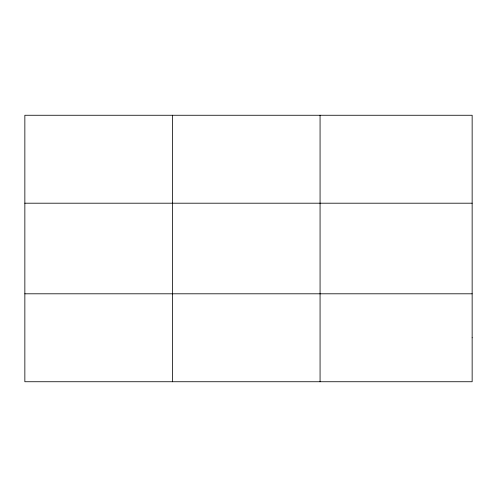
<?xml version="1.0" encoding="UTF-8"?>
<svg xmlns="http://www.w3.org/2000/svg" width="497" height="497" viewBox="0 0 497 497"><rect width="100%" height="100%" fill="white"/><g stroke="black" fill="none" stroke-linecap="round" stroke-linejoin="round"><path stroke-width="0.75" d="M172.459 115.261L172.459 381.739M320.068 115.261L320.068 381.739M24.85 203.198L472.15 203.198M24.85 293.802L472.15 293.802M472.15 337.774L472.15 381.739L24.85 381.739L24.85 115.261L472.15 115.261L472.15 337.774"/></g></svg>
